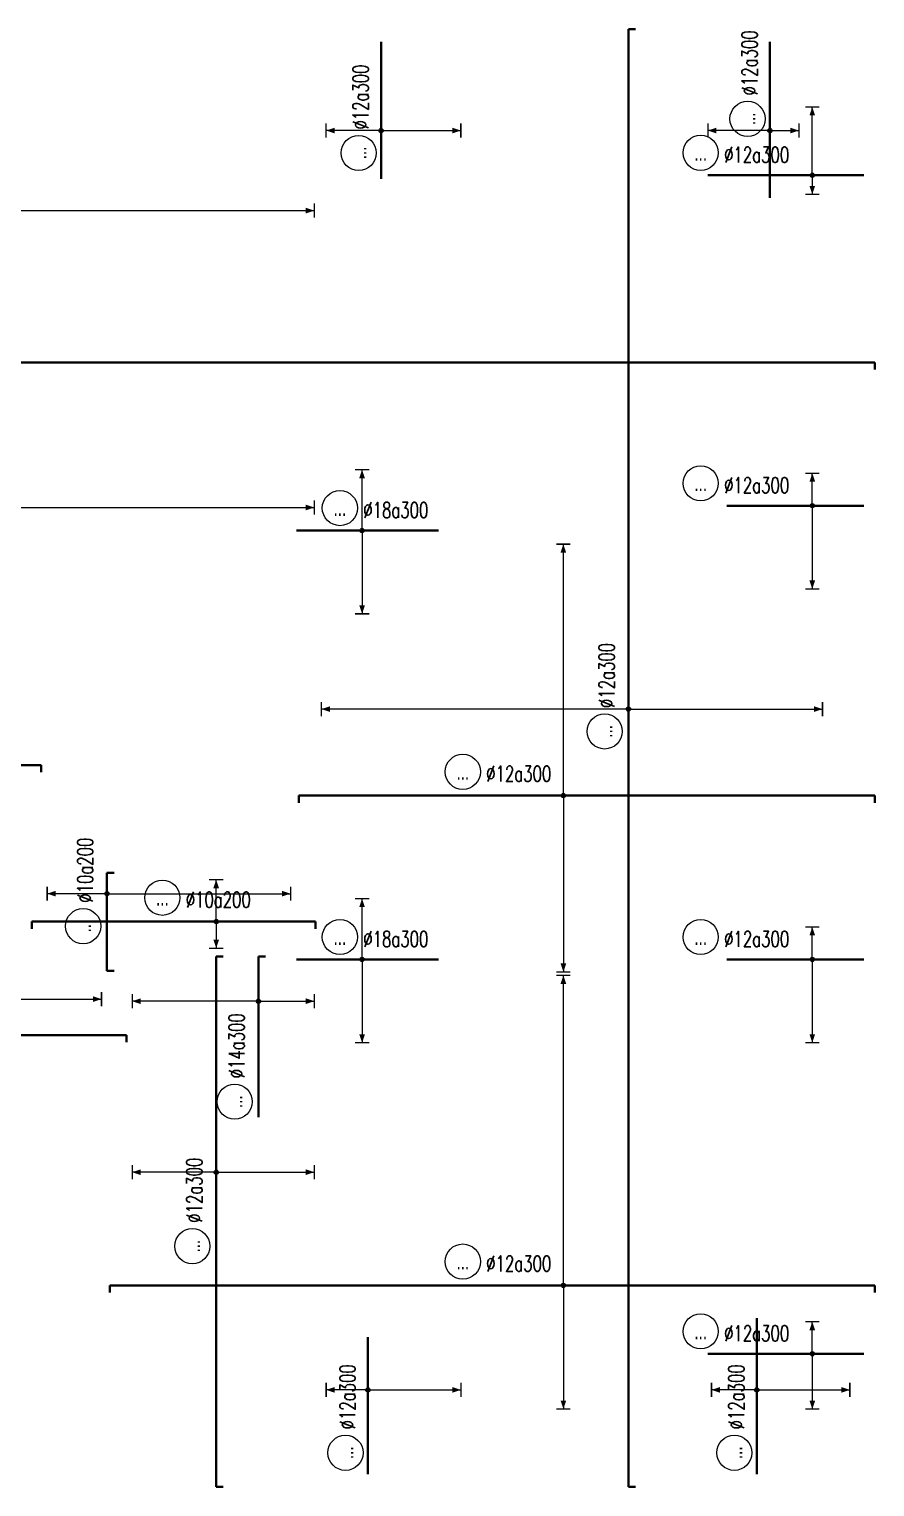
# Model space of a CAD drawing. Header units: millimetres. Extents: x 142050 to 587758, y -25561 to 40942.
# Drawn here: x 300395 to 318280, y 8280 to 39120 of the extents above; entities that cross this region are included whole.
import ezdxf
from ezdxf.enums import TextEntityAlignment as Align

# ---------------------------------------------------------------- set-up
doc = ezdxf.new("R2010")
doc.units = ezdxf.units.MM
doc.layers.get('0').update_dxf_attribs({"lineweight": 20})
for name, color, linetype, lineweight in [('NDC_S_DIM', 1, 'Continuous', 15), ('NDC_S_REBAR', 4, 'Continuous', 35), ('NDC_S_VN TEXT', 7, 'Continuous', 20)]:
    doc.layers.add(name, color=color, linetype=linetype, lineweight=lineweight)
doc.styles.add('ARIAL', font='arial.ttf', dxfattribs={"width": 0.7})
doc.styles.add('NDC_ROMANS', font='romans.shx', dxfattribs={"width": 0.7})

# ---------------------------------------------------------------- blocks, each defined once
blk = doc.blocks.new('*U14')
h = blk.add_hatch(color=6)
edge = h.paths.add_edge_path()
edge.add_arc((8.56, 0), 0.3, 0, 360)
at = {"layer": 'NDC_S_DIM', "color": 6}
for q in [(8.56, 35.47), (8.56, -24.86)]:
    blk.add_line((8.56, 0), q, dxfattribs=at)
for points in [[(7.56, 35.47, 0.2, 0.2, 0), (9.56, 35.47, 0, 0, 0)], [(7.56, -24.86, 0.2, 0.2, 0), (9.56, -24.86, 0, 0, 0)]]:
    blk.add_lwpolyline(points, format="xyseb", dxfattribs=at)
at = {"layer": 'NDC_S_DIM'}
blk.add_circle((-5.62, 3.36), 2.48, dxfattribs=at)
at = {"layer": 'NDC_S_DIM', "color": 6}
blk.add_circle((8.56, 0), 0.3, dxfattribs=at)
for points in [[(8.16, 34.27), (8.56, 35.47), (8.96, 34.27)], [(8.16, -23.66), (8.56, -24.86), (8.96, -23.66)]]:
    blk.add_solid(points, dxfattribs=at)
at = {"layer": 'NDC_S_REBAR'}
for p, q in [((0, 0), (-28.73, 0)), ((-28.73, 0), (-28.73, -1)), ((0, 0), (52.47, 0)), ((52.47, 0), (52.47, -1)), ((-28.73, -1), (-28.73, -1)), ((52.47, -1), (52.47, -1))]:
    blk.add_line(p, q, dxfattribs=at)
at = {"layer": 'NDC_S_VN TEXT', "style": 'ARIAL', "width": 0.7}
blk.add_attdef('KHT', text='', height=2.2, dxfattribs=at).set_placement((-5.62, 3.36), align=Align.MIDDLE_CENTER)
at = {"layer": 'NDC_S_VN TEXT', "color": 3, "style": 'NDC_ROMANS', "width": 0.7}
blk.add_attdef('DKT', (-2.32, 1.98), '', height=2.2, dxfattribs=at)
blk = doc.blocks.new('*U15')
h = blk.add_hatch(color=6)
edge = h.paths.add_edge_path()
edge.add_arc((4.81, 0), 0.3, 0, 360)
at = {"layer": 'NDC_S_DIM', "color": 6}
for q in [(4.81, 11.83), (4.81, -13.84)]:
    blk.add_line((4.81, 0), q, dxfattribs=at)
for points in [[(3.81, 11.83, 0.2, 0.2, 0), (5.81, 11.83, 0, 0, 0)], [(3.81, -13.84, 0.2, 0.2, 0), (5.81, -13.84, 0, 0, 0)]]:
    blk.add_lwpolyline(points, format="xyseb", dxfattribs=at)
at = {"layer": 'NDC_S_DIM'}
blk.add_circle((-5.62, 3.36), 2.48, dxfattribs=at)
at = {"layer": 'NDC_S_DIM', "color": 6}
blk.add_circle((4.81, 0), 0.3, dxfattribs=at)
for points in [[(4.41, 10.63), (4.81, 11.83), (5.21, 10.63)], [(4.41, -12.64), (4.81, -13.84), (5.21, -12.64)]]:
    blk.add_solid(points, dxfattribs=at)
at = {"layer": 'NDC_S_REBAR'}
for p, q in [((0, 0), (-39.56, 0)), ((-39.56, 0), (-39.56, -1)), ((0, 0), (35.24, 0)), ((35.24, 0), (35.24, -1)), ((-39.56, -1), (-39.56, -1)), ((35.24, -1), (35.24, -1))]:
    blk.add_line(p, q, dxfattribs=at)
at = {"layer": 'NDC_S_VN TEXT', "style": 'ARIAL', "width": 0.7}
blk.add_attdef('KHT', text='', height=2.2, dxfattribs=at).set_placement((-5.62, 3.36), align=Align.MIDDLE_CENTER)
at = {"layer": 'NDC_S_VN TEXT', "color": 3, "style": 'NDC_ROMANS', "width": 0.7}
blk.add_attdef('DKT', (-2.32, 1.98), '', height=2.2, dxfattribs=at)
blk = doc.blocks.new('*U16')
h = blk.add_hatch(color=6)
edge = h.paths.add_edge_path()
edge.add_arc((4.81, 0), 0.3, 0, 360)
at = {"layer": 'NDC_S_DIM', "color": 6}
for q in [(4.81, 128.87), (4.81, -87.13)]:
    blk.add_line((4.81, 0), q, dxfattribs=at)
for points in [[(3.81, 128.87, 0.2, 0.2, 0), (5.81, 128.87, 0, 0, 0)], [(3.81, -87.13, 0.2, 0.2, 0), (5.81, -87.13, 0, 0, 0)]]:
    blk.add_lwpolyline(points, format="xyseb", dxfattribs=at)
at = {"layer": 'NDC_S_DIM'}
blk.add_circle((-5.62, 3.36), 2.48, dxfattribs=at)
at = {"layer": 'NDC_S_DIM', "color": 6}
blk.add_circle((4.81, 0), 0.3, dxfattribs=at)
for points in [[(4.41, 127.67), (4.81, 128.87), (5.21, 127.67)], [(4.41, -85.93), (4.81, -87.13), (5.21, -85.93)]]:
    blk.add_solid(points, dxfattribs=at)
at = {"layer": 'NDC_S_REBAR'}
for p, q in [((0, 0), (-44.4, 0)), ((-44.4, 0), (-44.4, -1)), ((0, 0), (30.4, 0)), ((30.4, 0), (30.4, -1)), ((-44.4, -1), (-44.4, -1)), ((30.4, -1), (30.4, -1))]:
    blk.add_line(p, q, dxfattribs=at)
at = {"layer": 'NDC_S_VN TEXT', "style": 'ARIAL', "width": 0.7}
blk.add_attdef('KHT', text='', height=2.2, dxfattribs=at).set_placement((-5.62, 3.36), align=Align.MIDDLE_CENTER)
at = {"layer": 'NDC_S_VN TEXT', "color": 3, "style": 'NDC_ROMANS', "width": 0.7}
blk.add_attdef('DKT', (-2.32, 1.98), '', height=2.2, dxfattribs=at)
blk = doc.blocks.new('*U18')
h = blk.add_hatch(color=6)
edge = h.paths.add_edge_path()
edge.add_arc((1.97, 0), 0.3, 0, 360)
at = {"layer": 'NDC_S_DIM', "color": 6}
for q in [(1.97, 27.83), (1.97, -9.77)]:
    blk.add_line((1.97, 0), q, dxfattribs=at)
for points in [[(0.97, 27.83, 0.2, 0.2, 0), (2.97, 27.83, 0, 0, 0)], [(0.97, -9.77, 0.2, 0.2, 0), (2.97, -9.77, 0, 0, 0)]]:
    blk.add_lwpolyline(points, format="xyseb", dxfattribs=at)
at = {"layer": 'NDC_S_DIM'}
blk.add_circle((-5.62, 3.36), 2.48, dxfattribs=at)
at = {"layer": 'NDC_S_DIM', "color": 6}
blk.add_circle((1.97, 0), 0.3, dxfattribs=at)
for points in [[(1.57, 26.63), (1.97, 27.83), (2.37, 26.63)], [(1.57, -8.57), (1.97, -9.77), (2.37, -8.57)]]:
    blk.add_solid(points, dxfattribs=at)
at = {"layer": 'NDC_S_REBAR'}
for p, q in [((0, 0), (-28.18, 0)), ((-28.18, 0), (-28.18, -1)), ((0, 0), (115.15, 0)), ((115.15, 0), (115.15, -1)), ((-28.18, -1), (-28.18, -1)), ((115.15, -1), (115.15, -1))]:
    blk.add_line(p, q, dxfattribs=at)
at = {"layer": 'NDC_S_VN TEXT', "style": 'ARIAL', "width": 0.7}
blk.add_attdef('KHT', text='', height=2.2, dxfattribs=at).set_placement((-5.62, 3.36), align=Align.MIDDLE_CENTER)
at = {"layer": 'NDC_S_VN TEXT', "color": 3, "style": 'NDC_ROMANS', "width": 0.7}
blk.add_attdef('DKT', (-2.32, 1.98), '', height=2.2, dxfattribs=at)
blk = doc.blocks.new('*U12')
h = blk.add_hatch(color=6)
edge = h.paths.add_edge_path()
edge.add_arc((4.81, 0), 0.3, 0, 360)
at = {"layer": 'NDC_S_DIM', "color": 6}
for q in [(4.81, 8.44), (4.81, -25.89)]:
    blk.add_line((4.81, 0), q, dxfattribs=at)
for points in [[(3.81, 8.44, 0.2, 0.2, 0), (5.81, 8.44, 0, 0, 0)], [(3.81, -25.89, 0.2, 0.2, 0), (5.81, -25.89, 0, 0, 0)]]:
    blk.add_lwpolyline(points, format="xyseb", dxfattribs=at)
at = {"layer": 'NDC_S_DIM'}
blk.add_circle((0.23, 3.36), 2.48, dxfattribs=at)
at = {"layer": 'NDC_S_DIM', "color": 6}
blk.add_circle((4.81, 0), 0.3, dxfattribs=at)
for points in [[(4.41, 7.24), (4.81, 8.44), (5.21, 7.24)], [(4.41, -24.69), (4.81, -25.89), (5.21, -24.69)]]:
    blk.add_solid(points, dxfattribs=at)
at = {"layer": 'NDC_S_REBAR'}
for p, q in [((0, 0), (-6.06, 0)), ((-6.06, 0), (-6.06, -1)), ((0, 0), (7.74, 0)), ((7.74, 0), (7.74, -1)), ((-6.06, -1), (-6.06, -1)), ((7.74, -1), (7.74, -1))]:
    blk.add_line(p, q, dxfattribs=at)
at = {"layer": 'NDC_S_VN TEXT', "style": 'ARIAL', "width": 0.7}
blk.add_attdef('KHT', text='', height=2.2, dxfattribs=at).set_placement((0.23, 3.36), align=Align.MIDDLE_CENTER)
at = {"layer": 'NDC_S_VN TEXT', "color": 3, "style": 'NDC_ROMANS', "width": 0.7}
blk.add_attdef('DKT', (3.53, 1.98), '', height=2.2, dxfattribs=at)
blk = doc.blocks.new('*U13')
h = blk.add_hatch(color=6)
edge = h.paths.add_edge_path()
edge.add_arc((-2.83, 0), 0.3, 0, 360)
at = {"layer": 'NDC_S_DIM', "color": 6}
for q in [(-2.83, 43.3), (-2.83, -27.36)]:
    blk.add_line((-2.83, 0), q, dxfattribs=at)
for points in [[(-3.83, 43.3, 0.2, 0.2, 0), (-1.83, 43.3, 0, 0, 0)], [(-3.83, -27.36, 0.2, 0.2, 0), (-1.83, -27.36, 0, 0, 0)]]:
    blk.add_lwpolyline(points, format="xyseb", dxfattribs=at)
at = {"layer": 'NDC_S_DIM'}
blk.add_circle((-5.98, 3.36), 2.48, dxfattribs=at)
at = {"layer": 'NDC_S_DIM', "color": 6}
blk.add_circle((-2.83, 0), 0.3, dxfattribs=at)
for points in [[(-3.23, 42.1), (-2.83, 43.3), (-2.43, 42.1)], [(-3.23, -26.16), (-2.83, -27.36), (-2.43, -26.16)]]:
    blk.add_solid(points, dxfattribs=at)
at = {"layer": 'NDC_S_REBAR'}
for p, q in [((0, 0), (-112.53, 0)), ((-112.53, 0), (-112.53, -1)), ((0, 0), (93.07, 0)), ((93.07, 0), (93.07, -1)), ((-112.53, -1), (-112.53, -1)), ((93.07, -1), (93.07, -1))]:
    blk.add_line(p, q, dxfattribs=at)
at = {"layer": 'NDC_S_VN TEXT', "style": 'ARIAL', "width": 0.7}
blk.add_attdef('KHT', text='', height=2.2, dxfattribs=at).set_placement((-5.98, 3.36), align=Align.MIDDLE_CENTER)
at = {"layer": 'NDC_S_VN TEXT', "color": 3, "style": 'NDC_ROMANS', "width": 0.7}
blk.add_attdef('DKT', (-2.68, 1.98), '', height=2.2, dxfattribs=at)
blk = doc.blocks.new('*U9')
h = blk.add_hatch(color=6)
edge = h.paths.add_edge_path()
edge.add_arc((-85.65, 0), 0.3, 0, 360)
at = {"layer": 'NDC_S_DIM', "color": 6}
for q in [(-85.65, 36.04), (-85.65, -24.63)]:
    blk.add_line((-85.65, 0), q, dxfattribs=at)
for points in [[(-86.65, 36.04, 0.2, 0.2, 0), (-84.65, 36.04, 0, 0, 0)], [(-86.65, -24.63, 0.2, 0.2, 0), (-84.65, -24.63, 0, 0, 0)]]:
    blk.add_lwpolyline(points, format="xyseb", dxfattribs=at)
at = {"layer": 'NDC_S_DIM'}
blk.add_circle((-82.75, 3.36), 2.48, dxfattribs=at)
at = {"layer": 'NDC_S_DIM', "color": 6}
blk.add_circle((-85.65, 0), 0.3, dxfattribs=at)
for points in [[(-86.05, 34.84), (-85.65, 36.04), (-85.25, 34.84)], [(-86.05, -23.43), (-85.65, -24.63), (-85.25, -23.43)]]:
    blk.add_solid(points, dxfattribs=at)
at = {"layer": 'NDC_S_REBAR'}
for p, q in [((0, 0), (-163.62, 0)), ((-163.62, 0), (-163.62, -1)), ((0, 0), (137.25, 0)), ((137.25, 0), (137.25, -1)), ((-163.62, -1), (-163.62, -1)), ((137.25, -1), (137.25, -1))]:
    blk.add_line(p, q, dxfattribs=at)
at = {"layer": 'NDC_S_VN TEXT', "style": 'ARIAL', "width": 0.7}
blk.add_attdef('KHT', text='', height=2.2, dxfattribs=at).set_placement((-82.75, 3.36), align=Align.MIDDLE_CENTER)
at = {"layer": 'NDC_S_VN TEXT', "color": 3, "style": 'NDC_ROMANS', "width": 0.7}
blk.add_attdef('DKT', (-79.45, 1.98), '', height=2.2, dxfattribs=at)
blk = doc.blocks.new('*U10')
h = blk.add_hatch(color=6)
edge = h.paths.add_edge_path()
edge.add_arc((4.81, 0), 0.3, 0, 360)
at = {"layer": 'NDC_S_DIM', "color": 6}
for q in [(4.81, 138.86), (4.81, -84.14)]:
    blk.add_line((4.81, 0), q, dxfattribs=at)
for points in [[(3.81, 138.86, 0.2, 0.2, 0), (5.81, 138.86, 0, 0, 0)], [(3.81, -84.14, 0.2, 0.2, 0), (5.81, -84.14, 0, 0, 0)]]:
    blk.add_lwpolyline(points, format="xyseb", dxfattribs=at)
at = {"layer": 'NDC_S_DIM'}
blk.add_circle((-5.62, 3.36), 2.48, dxfattribs=at)
at = {"layer": 'NDC_S_DIM', "color": 6}
blk.add_circle((4.81, 0), 0.3, dxfattribs=at)
for points in [[(4.41, 137.66), (4.81, 138.86), (5.21, 137.66)], [(4.41, -82.94), (4.81, -84.14), (5.21, -82.94)]]:
    blk.add_solid(points, dxfattribs=at)
at = {"layer": 'NDC_S_REBAR'}
for p, q in [((0, 0), (-5.19, 0)), ((-5.19, 0), (-5.19, -1)), ((0, 0), (10.81, 0)), ((10.81, 0), (10.81, -1)), ((-5.19, -1), (-5.19, -1)), ((10.81, -1), (10.81, -1))]:
    blk.add_line(p, q, dxfattribs=at)
at = {"layer": 'NDC_S_VN TEXT', "style": 'ARIAL', "width": 0.7}
blk.add_attdef('KHT', text='', height=2.2, dxfattribs=at).set_placement((-5.62, 3.36), align=Align.MIDDLE_CENTER)
at = {"layer": 'NDC_S_VN TEXT', "color": 3, "style": 'NDC_ROMANS', "width": 0.7}
blk.add_attdef('DKT', (-2.32, 1.98), '', height=2.2, dxfattribs=at)
blk = doc.blocks.new('*U11')
h = blk.add_hatch(color=6)
edge = h.paths.add_edge_path()
edge.add_arc((4.81, 0), 0.3, 0, 360)
at = {"layer": 'NDC_S_DIM', "color": 6}
for q in [(4.81, 103.72), (4.81, -112.28)]:
    blk.add_line((4.81, 0), q, dxfattribs=at)
for points in [[(3.81, 103.72, 0.2, 0.2, 0), (5.81, 103.72, 0, 0, 0)], [(3.81, -112.28, 0.2, 0.2, 0), (5.81, -112.28, 0, 0, 0)]]:
    blk.add_lwpolyline(points, format="xyseb", dxfattribs=at)
at = {"layer": 'NDC_S_DIM'}
blk.add_circle((3.49, 3.36), 2.48, dxfattribs=at)
at = {"layer": 'NDC_S_DIM', "color": 6}
blk.add_circle((4.81, 0), 0.3, dxfattribs=at)
for points in [[(4.41, 102.52), (4.81, 103.72), (5.21, 102.52)], [(4.41, -111.08), (4.81, -112.28), (5.21, -111.08)]]:
    blk.add_solid(points, dxfattribs=at)
at = {"layer": 'NDC_S_REBAR'}
for p, q in [((0, 0), (-2.52, 0)), ((-2.52, 0), (-2.52, -1)), ((0, 0), (20.15, 0)), ((20.15, 0), (20.15, 0)), ((20.15, 0), (20.15, 0)), ((-2.52, -1), (-2.52, -1))]:
    blk.add_line(p, q, dxfattribs=at)
at = {"layer": 'NDC_S_VN TEXT', "style": 'ARIAL', "width": 0.7}
blk.add_attdef('KHT', text='', height=2.2, dxfattribs=at).set_placement((3.49, 3.36), align=Align.MIDDLE_CENTER)
at = {"layer": 'NDC_S_VN TEXT', "color": 3, "style": 'NDC_ROMANS', "width": 0.7}
blk.add_attdef('DKT', (6.79, 1.98), '', height=2.2, dxfattribs=at)
blk = doc.blocks.new('*U19')
h = blk.add_hatch(color=6)
edge = h.paths.add_edge_path()
edge.add_arc((4.81, 0), 0.3, 0, 360)
at = {"layer": 'NDC_S_DIM', "color": 6}
for q in [(4.81, 7.92), (4.81, -3.08)]:
    blk.add_line((4.81, 0), q, dxfattribs=at)
for points in [[(3.81, 7.92, 0.2, 0.2, 0), (5.81, 7.92, 0, 0, 0)], [(3.81, -3.08, 0.2, 0.2, 0), (5.81, -3.08, 0, 0, 0)]]:
    blk.add_lwpolyline(points, format="xyseb", dxfattribs=at)
at = {"layer": 'NDC_S_DIM'}
blk.add_circle((-5.62, 3.36), 2.48, dxfattribs=at)
at = {"layer": 'NDC_S_DIM', "color": 6}
blk.add_circle((4.81, 0), 0.3, dxfattribs=at)
for points in [[(4.41, 6.72), (4.81, 7.92), (5.21, 6.72)], [(4.41, -1.88), (4.81, -3.08), (5.21, -1.88)]]:
    blk.add_solid(points, dxfattribs=at)
at = {"layer": 'NDC_S_REBAR'}
for p, q in [((0, 0), (-72.89, 0)), ((-72.89, 0), (-72.89, -1)), ((0, 0), (155.45, 0)), ((155.45, 0), (155.45, -1)), ((-72.89, -1), (-72.89, -1)), ((155.45, -1), (155.45, -1))]:
    blk.add_line(p, q, dxfattribs=at)
at = {"layer": 'NDC_S_VN TEXT', "style": 'ARIAL', "width": 0.7}
blk.add_attdef('KHT', text='', height=2.2, dxfattribs=at).set_placement((-5.62, 3.36), align=Align.MIDDLE_CENTER)
at = {"layer": 'NDC_S_VN TEXT', "color": 3, "style": 'NDC_ROMANS', "width": 0.7}
blk.add_attdef('DKT', (-2.32, 1.98), '', height=2.2, dxfattribs=at)
blk = doc.blocks.new('*U27')
h = blk.add_hatch(color=6)
edge = h.paths.add_edge_path()
edge.add_arc((8.56, 0), 0.3, 0, 360)
at = {"layer": 'NDC_S_DIM', "color": 6}
for q in [(8.56, 43.72), (8.56, -17.45)]:
    blk.add_line((8.56, 0), q, dxfattribs=at)
for points in [[(7.56, 43.72, 0.2, 0.2, 0), (9.56, 43.72, 0, 0, 0)], [(7.56, -17.45, 0.2, 0.2, 0), (9.56, -17.45, 0, 0, 0)]]:
    blk.add_lwpolyline(points, format="xyseb", dxfattribs=at)
at = {"layer": 'NDC_S_DIM'}
blk.add_circle((-5.62, 3.36), 2.48, dxfattribs=at)
at = {"layer": 'NDC_S_DIM', "color": 6}
blk.add_circle((8.56, 0), 0.3, dxfattribs=at)
for points in [[(8.16, 42.52), (8.56, 43.72), (8.96, 42.52)], [(8.16, -16.25), (8.56, -17.45), (8.96, -16.25)]]:
    blk.add_solid(points, dxfattribs=at)
at = {"layer": 'NDC_S_REBAR'}
for p, q in [((0, 0), (-55.39, 0)), ((-55.39, 0), (-55.39, -1)), ((0, 0), (52.47, 0)), ((52.47, 0), (52.47, -1)), ((-55.39, -1), (-55.39, -1)), ((52.47, -1), (52.47, -1))]:
    blk.add_line(p, q, dxfattribs=at)
at = {"layer": 'NDC_S_VN TEXT', "style": 'ARIAL', "width": 0.7}
blk.add_attdef('KHT', text='', height=2.2, dxfattribs=at).set_placement((-5.62, 3.36), align=Align.MIDDLE_CENTER)
at = {"layer": 'NDC_S_VN TEXT', "color": 3, "style": 'NDC_ROMANS', "width": 0.7}
blk.add_attdef('DKT', (-2.32, 1.98), '', height=2.2, dxfattribs=at)
blk = doc.blocks.new('*U28')
h = blk.add_hatch(color=6)
edge = h.paths.add_edge_path()
edge.add_arc((4.81, 0), 0.3, 0, 360)
at = {"layer": 'NDC_S_DIM', "color": 6}
for q in [(4.81, 17.79), (4.81, -7.88)]:
    blk.add_line((4.81, 0), q, dxfattribs=at)
for points in [[(3.81, 17.79, 0.2, 0.2, 0), (5.81, 17.79, 0, 0, 0)], [(3.81, -7.88, 0.2, 0.2, 0), (5.81, -7.88, 0, 0, 0)]]:
    blk.add_lwpolyline(points, format="xyseb", dxfattribs=at)
at = {"layer": 'NDC_S_DIM'}
blk.add_circle((-9.37, 3.36), 2.48, dxfattribs=at)
at = {"layer": 'NDC_S_DIM', "color": 6}
blk.add_circle((4.81, 0), 0.3, dxfattribs=at)
for points in [[(4.41, 16.59), (4.81, 17.79), (5.21, 16.59)], [(4.41, -6.68), (4.81, -7.88), (5.21, -6.68)]]:
    blk.add_solid(points, dxfattribs=at)
at = {"layer": 'NDC_S_REBAR'}
for p, q in [((0, 0), (-11.56, 0)), ((-11.56, 0), (-11.56, 0)), ((0, 0), (11.11, 0)), ((11.11, 0), (11.11, -1)), ((-11.56, 0), (-11.56, 0)), ((11.11, -1), (11.11, -1))]:
    blk.add_line(p, q, dxfattribs=at)
at = {"layer": 'NDC_S_VN TEXT', "style": 'ARIAL', "width": 0.7}
blk.add_attdef('KHT', text='', height=2.2, dxfattribs=at).set_placement((-9.37, 3.36), align=Align.MIDDLE_CENTER)
at = {"layer": 'NDC_S_VN TEXT', "color": 3, "style": 'NDC_ROMANS', "width": 0.7}
blk.add_attdef('DKT', (-6.07, 1.98), '', height=2.2, dxfattribs=at)
blk = doc.blocks.new('*U37')
h = blk.add_hatch(color=6)
edge = h.paths.add_edge_path()
edge.add_arc((1.97, 0), 0.3, 0, 360)
at = {"layer": 'NDC_S_DIM', "color": 6}
for q in [(1.97, 5.91), (1.97, -3.76)]:
    blk.add_line((1.97, 0), q, dxfattribs=at)
for points in [[(0.97, 5.91, 0.2, 0.2, 0), (2.97, 5.91, 0, 0, 0)], [(0.97, -3.76, 0.2, 0.2, 0), (2.97, -3.76, 0, 0, 0)]]:
    blk.add_lwpolyline(points, format="xyseb", dxfattribs=at)
at = {"layer": 'NDC_S_DIM'}
blk.add_circle((-5.62, 3.36), 2.48, dxfattribs=at)
at = {"layer": 'NDC_S_DIM', "color": 6}
blk.add_circle((1.97, 0), 0.3, dxfattribs=at)
for points in [[(1.57, 4.71), (1.97, 5.91), (2.37, 4.71)], [(1.57, -2.56), (1.97, -3.76), (2.37, -2.56)]]:
    blk.add_solid(points, dxfattribs=at)
at = {"layer": 'NDC_S_REBAR'}
for p, q in [((0, 0), (-24.03, 0)), ((-24.03, 0), (-24.03, -1)), ((0, 0), (15.97, 0)), ((15.97, 0), (15.97, -1)), ((-24.03, -1), (-24.03, -1)), ((15.97, -1), (15.97, -1))]:
    blk.add_line(p, q, dxfattribs=at)
at = {"layer": 'NDC_S_VN TEXT', "style": 'ARIAL', "width": 0.7}
blk.add_attdef('KHT', text='', height=2.2, dxfattribs=at).set_placement((-5.62, 3.36), align=Align.MIDDLE_CENTER)
at = {"layer": 'NDC_S_VN TEXT', "color": 3, "style": 'NDC_ROMANS', "width": 0.7}
blk.add_attdef('DKT', (-2.32, 1.98), '', height=2.2, dxfattribs=at)
blk = doc.blocks.new('*U60')
h = blk.add_hatch(color=6)
edge = h.paths.add_edge_path()
edge.add_arc((4.94, 0), 0.3, 0, 360)
at = {"layer": 'NDC_S_DIM', "color": 6}
for q in [(4.94, 5.89), (4.94, -13.11)]:
    blk.add_line((4.94, 0), q, dxfattribs=at)
for points in [[(3.94, 5.89, 0.2, 0.2, 0), (5.94, 5.89, 0, 0, 0)], [(3.94, -13.11, 0.2, 0.2, 0), (5.94, -13.11, 0, 0, 0)]]:
    blk.add_lwpolyline(points, format="xyseb", dxfattribs=at)
at = {"layer": 'NDC_S_DIM'}
blk.add_circle((-3.93, 3.16), 2.48, dxfattribs=at)
at = {"layer": 'NDC_S_DIM', "color": 6}
blk.add_circle((4.94, 0), 0.3, dxfattribs=at)
for points in [[(4.54, 4.69), (4.94, 5.89), (5.34, 4.69)], [(4.54, -11.91), (4.94, -13.11), (5.34, -11.91)]]:
    blk.add_solid(points, dxfattribs=at)
at = {"layer": 'NDC_S_REBAR'}
for p, q in [((0, 0), (-6.94, 0)), ((-6.94, 0), (-6.94, 0)), ((0, 0), (12.4, 0)), ((12.4, 0), (12.4, 0)), ((12.4, 0), (12.4, 0)), ((-6.94, 0), (-6.94, 0))]:
    blk.add_line(p, q, dxfattribs=at)
at = {"layer": 'NDC_S_VN TEXT', "style": 'ARIAL', "width": 0.7}
blk.add_attdef('KHT', text='', height=2.2, dxfattribs=at).set_placement((-3.93, 3.16), align=Align.MIDDLE_CENTER)
at = {"layer": 'NDC_S_VN TEXT', "color": 3, "style": 'NDC_ROMANS', "width": 0.7}
blk.add_attdef('DKT', (-0.63, 1.78), '', height=2.2, dxfattribs=at)
blk = doc.blocks.new('*U70')
h = blk.add_hatch(color=6)
edge = h.paths.add_edge_path()
edge.add_arc((4.94, 0), 0.3, 0, 360)
at = {"layer": 'NDC_S_DIM', "color": 6}
for q in [(4.94, 6.39), (4.94, -13.11)]:
    blk.add_line((4.94, 0), q, dxfattribs=at)
for points in [[(3.94, 6.39, 0.2, 0.2, 0), (5.94, 6.39, 0, 0, 0)], [(3.94, -13.11, 0.2, 0.2, 0), (5.94, -13.11, 0, 0, 0)]]:
    blk.add_lwpolyline(points, format="xyseb", dxfattribs=at)
at = {"layer": 'NDC_S_DIM'}
blk.add_circle((-3.93, 3.16), 2.48, dxfattribs=at)
at = {"layer": 'NDC_S_DIM', "color": 6}
blk.add_circle((4.94, 0), 0.3, dxfattribs=at)
for points in [[(4.54, 5.19), (4.94, 6.39), (5.34, 5.19)], [(4.54, -11.91), (4.94, -13.11), (5.34, -11.91)]]:
    blk.add_solid(points, dxfattribs=at)
at = {"layer": 'NDC_S_REBAR'}
for p, q in [((0, 0), (-6.94, 0)), ((-6.94, 0), (-6.94, 0)), ((0, 0), (15.06, 0)), ((15.06, 0), (15.06, 0)), ((15.06, 0), (15.06, 0)), ((-6.94, 0), (-6.94, 0))]:
    blk.add_line(p, q, dxfattribs=at)
at = {"layer": 'NDC_S_VN TEXT', "style": 'ARIAL', "width": 0.7}
blk.add_attdef('KHT', text='', height=2.2, dxfattribs=at).set_placement((-3.93, 3.16), align=Align.MIDDLE_CENTER)
at = {"layer": 'NDC_S_VN TEXT', "color": 3, "style": 'NDC_ROMANS', "width": 0.7}
blk.add_attdef('DKT', (-0.63, 1.78), '', height=2.2, dxfattribs=at)
blk = doc.blocks.new('*U59')
h = blk.add_hatch(color=6)
edge = h.paths.add_edge_path()
edge.add_arc((-0.77, 0), 0.3, 0, 360)
at = {"layer": 'NDC_S_DIM', "color": 6}
for q in [(-0.77, 7.75), (-0.77, -11.25)]:
    blk.add_line((-0.77, 0), q, dxfattribs=at)
for points in [[(-1.77, 7.75, 0.2, 0.2, 0), (0.23, 7.75, 0, 0, 0)], [(-1.77, -11.25, 0.2, 0.2, 0), (0.23, -11.25, 0, 0, 0)]]:
    blk.add_lwpolyline(points, format="xyseb", dxfattribs=at)
at = {"layer": 'NDC_S_DIM'}
blk.add_circle((-3.93, 3.16), 2.48, dxfattribs=at)
at = {"layer": 'NDC_S_DIM', "color": 6}
blk.add_circle((-0.77, 0), 0.3, dxfattribs=at)
for points in [[(-1.17, 6.55), (-0.77, 7.75), (-0.37, 6.55)], [(-1.17, -10.05), (-0.77, -11.25), (-0.37, -10.05)]]:
    blk.add_solid(points, dxfattribs=at)
at = {"layer": 'NDC_S_REBAR'}
for p, q in [((0, 0), (-7.6, 0)), ((-7.6, 0), (-7.6, 0)), ((0, 0), (11.73, 0)), ((11.73, 0), (11.73, 0)), ((11.73, 0), (11.73, 0)), ((-7.6, 0), (-7.6, 0))]:
    blk.add_line(p, q, dxfattribs=at)
at = {"layer": 'NDC_S_VN TEXT', "style": 'ARIAL', "width": 0.7}
blk.add_attdef('KHT', text='', height=2.2, dxfattribs=at).set_placement((-3.93, 3.16), align=Align.MIDDLE_CENTER)
at = {"layer": 'NDC_S_VN TEXT', "color": 3, "style": 'NDC_ROMANS', "width": 0.7}
blk.add_attdef('DKT', (-0.63, 1.78), '', height=2.2, dxfattribs=at)
blk = doc.blocks.new('*U63')
h = blk.add_hatch(color=6)
edge = h.paths.add_edge_path()
edge.add_arc((-0.77, 0), 0.3, 0, 360)
at = {"layer": 'NDC_S_DIM', "color": 6}
for q in [(-0.77, 8.75), (-0.77, -4.09)]:
    blk.add_line((-0.77, 0), q, dxfattribs=at)
for points in [[(-1.77, 8.75, 0.2, 0.2, 0), (0.23, 8.75, 0, 0, 0)], [(-1.77, -4.09, 0.2, 0.2, 0), (0.23, -4.09, 0, 0, 0)]]:
    blk.add_lwpolyline(points, format="xyseb", dxfattribs=at)
at = {"layer": 'NDC_S_DIM'}
blk.add_circle((0.88, 3.16), 2.48, dxfattribs=at)
at = {"layer": 'NDC_S_DIM', "color": 6}
blk.add_circle((-0.77, 0), 0.3, dxfattribs=at)
for points in [[(-1.17, 7.55), (-0.77, 8.75), (-0.37, 7.55)], [(-1.17, -2.89), (-0.77, -4.09), (-0.37, -2.89)]]:
    blk.add_solid(points, dxfattribs=at)
at = {"layer": 'NDC_S_REBAR'}
for p, q in [((0, 0), (-10.27, 0)), ((-10.27, 0), (-10.27, 0)), ((0, 0), (11.73, 0)), ((11.73, 0), (11.73, 0)), ((11.73, 0), (11.73, 0)), ((-10.27, 0), (-10.27, 0))]:
    blk.add_line(p, q, dxfattribs=at)
at = {"layer": 'NDC_S_VN TEXT', "style": 'ARIAL', "width": 0.7}
blk.add_attdef('KHT', text='', height=2.2, dxfattribs=at).set_placement((0.88, 3.16), align=Align.MIDDLE_CENTER)
at = {"layer": 'NDC_S_VN TEXT', "color": 3, "style": 'NDC_ROMANS', "width": 0.7}
blk.add_attdef('DKT', (4.18, 1.78), '', height=2.2, dxfattribs=at)
blk = doc.blocks.new('*U64')
h = blk.add_hatch(color=6)
edge = h.paths.add_edge_path()
edge.add_arc((4.45, 0), 0.3, 0, 360)
at = {"layer": 'NDC_S_DIM', "color": 6}
for q in [(4.45, 9.63), (4.45, -2.7)]:
    blk.add_line((4.45, 0), q, dxfattribs=at)
for points in [[(3.45, 9.63, 0.2, 0.2, 0), (5.45, 9.63, 0, 0, 0)], [(3.45, -2.7, 0.2, 0.2, 0), (5.45, -2.7, 0, 0, 0)]]:
    blk.add_lwpolyline(points, format="xyseb", dxfattribs=at)
at = {"layer": 'NDC_S_DIM'}
blk.add_circle((-11.28, 3.16), 2.48, dxfattribs=at)
at = {"layer": 'NDC_S_DIM', "color": 6}
blk.add_circle((4.45, 0), 0.3, dxfattribs=at)
for points in [[(4.05, 8.43), (4.45, 9.63), (4.85, 8.43)], [(4.05, -1.5), (4.45, -2.7), (4.85, -1.5)]]:
    blk.add_solid(points, dxfattribs=at)
at = {"layer": 'NDC_S_REBAR'}
for p, q in [((0, 0), (-10.27, 0)), ((-10.27, 0), (-10.27, 0)), ((0, 0), (11.73, 0)), ((11.73, 0), (11.73, 0)), ((11.73, 0), (11.73, 0)), ((-10.27, 0), (-10.27, 0))]:
    blk.add_line(p, q, dxfattribs=at)
at = {"layer": 'NDC_S_VN TEXT', "style": 'ARIAL', "width": 0.7}
blk.add_attdef('KHT', text='', height=2.2, dxfattribs=at).set_placement((-11.28, 3.16), align=Align.MIDDLE_CENTER)
at = {"layer": 'NDC_S_VN TEXT', "color": 3, "style": 'NDC_ROMANS', "width": 0.7}
blk.add_attdef('DKT', (-7.98, 1.78), '', height=2.2, dxfattribs=at)
blk = doc.blocks.new('*U65')
h = blk.add_hatch(color=6)
edge = h.paths.add_edge_path()
edge.add_arc((4.45, 0), 0.3, 0, 360)
at = {"layer": 'NDC_S_DIM', "color": 6}
for q in [(4.45, 4.58), (4.45, -11.75)]:
    blk.add_line((4.45, 0), q, dxfattribs=at)
for points in [[(3.45, 4.58, 0.2, 0.2, 0), (5.45, 4.58, 0, 0, 0)], [(3.45, -11.75, 0.2, 0.2, 0), (5.45, -11.75, 0, 0, 0)]]:
    blk.add_lwpolyline(points, format="xyseb", dxfattribs=at)
at = {"layer": 'NDC_S_DIM'}
blk.add_circle((-11.28, 3.16), 2.48, dxfattribs=at)
at = {"layer": 'NDC_S_DIM', "color": 6}
blk.add_circle((4.45, 0), 0.3, dxfattribs=at)
for points in [[(4.05, 3.38), (4.45, 4.58), (4.85, 3.38)], [(4.05, -10.55), (4.45, -11.75), (4.85, -10.55)]]:
    blk.add_solid(points, dxfattribs=at)
at = {"layer": 'NDC_S_REBAR'}
for p, q in [((0, 0), (-7.6, 0)), ((-7.6, 0), (-7.6, 0)), ((0, 0), (11.73, 0)), ((11.73, 0), (11.73, 0)), ((11.73, 0), (11.73, 0)), ((-7.6, 0), (-7.6, 0))]:
    blk.add_line(p, q, dxfattribs=at)
at = {"layer": 'NDC_S_VN TEXT', "style": 'ARIAL', "width": 0.7}
blk.add_attdef('KHT', text='', height=2.2, dxfattribs=at).set_placement((-11.28, 3.16), align=Align.MIDDLE_CENTER)
at = {"layer": 'NDC_S_VN TEXT', "color": 3, "style": 'NDC_ROMANS', "width": 0.7}
blk.add_attdef('DKT', (-7.98, 1.78), '', height=2.2, dxfattribs=at)
blk = doc.blocks.new('*U68')
h = blk.add_hatch(color=6)
edge = h.paths.add_edge_path()
edge.add_arc((1.64, 0), 0.3, 0, 360)
at = {"layer": 'NDC_S_DIM', "color": 6}
for q in [(1.64, 8.58), (1.64, -11.75)]:
    blk.add_line((1.64, 0), q, dxfattribs=at)
for points in [[(0.64, 8.58, 0.2, 0.2, 0), (2.64, 8.58, 0, 0, 0)], [(0.64, -11.75, 0.2, 0.2, 0), (2.64, -11.75, 0, 0, 0)]]:
    blk.add_lwpolyline(points, format="xyseb", dxfattribs=at)
at = {"layer": 'NDC_S_DIM'}
blk.add_circle((-1.49, 3.16), 2.48, dxfattribs=at)
at = {"layer": 'NDC_S_DIM', "color": 6}
blk.add_circle((1.64, 0), 0.3, dxfattribs=at)
for points in [[(1.24, 7.38), (1.64, 8.58), (2.04, 7.38)], [(1.24, -10.55), (1.64, -11.75), (2.04, -10.55)]]:
    blk.add_solid(points, dxfattribs=at)
at = {"layer": 'NDC_S_REBAR'}
for p, q in [((0, 0), (-7.6, 0)), ((-7.6, 0), (-7.6, 0)), ((0, 0), (12.4, 0)), ((12.4, 0), (12.4, 0)), ((12.4, 0), (12.4, 0)), ((-7.6, 0), (-7.6, 0))]:
    blk.add_line(p, q, dxfattribs=at)
at = {"layer": 'NDC_S_VN TEXT', "style": 'ARIAL', "width": 0.7}
blk.add_attdef('KHT', text='', height=2.2, dxfattribs=at).set_placement((-1.49, 3.16), align=Align.MIDDLE_CENTER)
at = {"layer": 'NDC_S_VN TEXT', "color": 3, "style": 'NDC_ROMANS', "width": 0.7}
blk.add_attdef('DKT', (1.81, 1.78), '', height=2.2, dxfattribs=at)
blk = doc.blocks.new('*U69')
h = blk.add_hatch(color=6)
edge = h.paths.add_edge_path()
edge.add_arc((4.45, 0), 0.3, 0, 360)
at = {"layer": 'NDC_S_DIM', "color": 6}
for q in [(4.45, 4.53), (4.45, -7.8)]:
    blk.add_line((4.45, 0), q, dxfattribs=at)
for points in [[(3.45, 4.53, 0.2, 0.2, 0), (5.45, 4.53, 0, 0, 0)], [(3.45, -7.8, 0.2, 0.2, 0), (5.45, -7.8, 0, 0, 0)]]:
    blk.add_lwpolyline(points, format="xyseb", dxfattribs=at)
at = {"layer": 'NDC_S_DIM'}
blk.add_circle((-11.28, 3.16), 2.48, dxfattribs=at)
at = {"layer": 'NDC_S_DIM', "color": 6}
blk.add_circle((4.45, 0), 0.3, dxfattribs=at)
for points in [[(4.05, 3.33), (4.45, 4.53), (4.85, 3.33)], [(4.05, -6.6), (4.45, -7.8), (4.85, -6.6)]]:
    blk.add_solid(points, dxfattribs=at)
at = {"layer": 'NDC_S_REBAR'}
for p, q in [((0, 0), (-10.27, 0)), ((-10.27, 0), (-10.27, 0)), ((0, 0), (11.73, 0)), ((11.73, 0), (11.73, 0)), ((11.73, 0), (11.73, 0)), ((-10.27, 0), (-10.27, 0))]:
    blk.add_line(p, q, dxfattribs=at)
at = {"layer": 'NDC_S_VN TEXT', "style": 'ARIAL', "width": 0.7}
blk.add_attdef('KHT', text='', height=2.2, dxfattribs=at).set_placement((-11.28, 3.16), align=Align.MIDDLE_CENTER)
at = {"layer": 'NDC_S_VN TEXT', "color": 3, "style": 'NDC_ROMANS', "width": 0.7}
blk.add_attdef('DKT', (-7.98, 1.78), '', height=2.2, dxfattribs=at)

msp = doc.modelspace()

# ---------------------------------------------------------------- block references
at = {"layer": 'NDC_S_REBAR', "xscale": 150, "yscale": 150, "zscale": 150, "rotation": 90}
for name, p, values in [('*U16', (293356, 34560), {'KHT': '...', 'DKT': '%%c12a300'}), ('*U13', (313070, 25159), {'KHT': '...', 'DKT': '%%c12a300'}), ('*U63', (316062, 37090), {'KHT': '...', 'DKT': '%%c12a300'}), ('*U59', (307837, 37090), {'KHT': '...', 'DKT': '%%c12a300'}), ('*U11', (289583, 28278), {'KHT': '...', 'DKT': '%%c14a300'}), ('*U12', (302041, 20108), {'KHT': '...', 'DKT': '%%c10a200'}), ('*U10', (289304, 17878), {'KHT': '...', 'DKT': '%%c10a150'}), ('*U15', (304350, 14215), {'KHT': '...', 'DKT': '%%c12a300'}), ('*U28', (305244, 17833), {'KHT': '...', 'DKT': '%%c14a300'}), ('*U70', (315784, 9590), {'KHT': '...', 'DKT': '%%c12a300'}), ('*U60', (307559, 9590), {'KHT': '...', 'DKT': '%%c12a300'})]:
    msp.add_blockref(name, p, dxfattribs=at).add_auto_attribs(values)
at = {"layer": 'NDC_S_REBAR', "xscale": 150, "yscale": 150, "zscale": 150}
for name, p, values in [('*U9', (297693, 32069), {'KHT': '...', 'DKT': '%%c12a300'}), ('*U64', (316290, 36030), {'KHT': '...', 'DKT': '%%c12a300'}), ('*U68', (307190, 28513), {'KHT': '...', 'DKT': '%%c18a300'}), ('*U65', (316290, 29038), {'KHT': '...', 'DKT': '%%c12a300'}), ('*U14', (310409, 22904), {'KHT': '...', 'DKT': '%%c12a300'}), ('*U18', (283377, 23551), {'KHT': '...', 'DKT': '%%c10a200'}), ('*U37', (304055, 20239), {'KHT': '...', 'DKT': '%%c10a200'}), ('*U68', (307190, 19438), {'KHT': '...', 'DKT': '%%c18a300'}), ('*U65', (316290, 19438), {'KHT': '...', 'DKT': '%%c12a300'}), ('*U19', (279133, 17837), {'KHT': '...', 'DKT': '%%c10a150'}), ('*U27', (310409, 12542), {'KHT': '...', 'DKT': '%%c12a300'}), ('*U69', (316290, 11095), {'KHT': '...', 'DKT': '%%c12a300'})]:
    msp.add_blockref(name, p, dxfattribs=at).add_auto_attribs(values)

doc.saveas('drawing.dxf')
